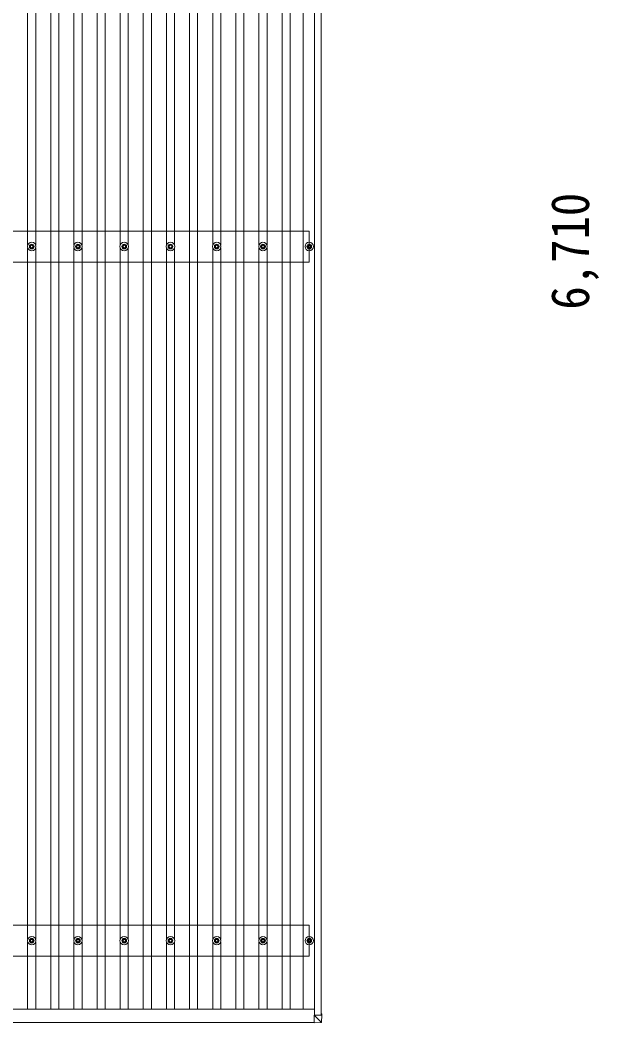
# Model space of a CAD drawing. Units: millimetres at full size, sheet at 1:50; details may follow other scales. Extents: x -14053 to 14053, y -9700 to 9700.
# Drawn here: x -5203 to -2700, y 1031 to 5366 of the extents above; entities that cross this region are included whole.
import ezdxf
from ezdxf.enums import TextEntityAlignment as Align

# ---------------------------------------------------------------- set-up
doc = ezdxf.new("R2010")
doc.units = ezdxf.units.MM
doc.header["$LTSCALE"] = 50
doc.layers.add('1-0', color=5, linetype='Continuous', lineweight=5)
doc.layers.add('1-6', color=6, linetype='Continuous', lineweight=9)
doc.styles.add('ＭＳ ゴシック', font='')
doc.styles.get('ＭＳ ゴシック').set_extended_font_data('MS Gothic')

msp = doc.modelspace()

# ---------------------------------------------------------------- linework, layer by layer
at = {"layer": '1-0', "color": 134, "lineweight": 9}
for p, q in [((-5070.01, 1090.41), (-5070.01, 7679.18)), ((-5035.01, 1090.41), (-5035.01, 7679.18)), ((-4870.01, 1090.41), (-4870.01, 7679.18)), ((-4835.01, 1090.41), (-4835.01, 7679.18)), ((-4670.01, 1090.41), (-4670.01, 7679.18)), ((-4635.01, 1090.41), (-4635.01, 7679.18)), ((-4470.01, 1090.41), (-4470.01, 7679.18)), ((-4435.01, 1090.41), (-4435.01, 7679.18)), ((-4270.01, 1090.41), (-4270.01, 7679.18)), ((-4235.01, 1090.41), (-4235.01, 7679.18)), ((-4070.01, 1090.41), (-4070.01, 7679.18)), ((-4035.01, 1090.41), (-4035.01, 7679.18)), ((-3979.01, 1090.41), (-3979.01, 7679.18)), ((-5170.01, 4392.17), (-5170.01, 7381.82)), ((-5135.01, 4392.17), (-5135.01, 7381.82)), ((-4970.01, 4392.17), (-4970.01, 7381.82)), ((-4935.01, 4392.17), (-4935.01, 7381.82)), ((-4770.01, 4392.17), (-4770.01, 7381.82)), ((-4735.01, 4392.17), (-4735.01, 7381.82)), ((-4570.01, 4392.17), (-4570.01, 7381.82)), ((-4535.01, 4392.17), (-4535.01, 7381.82)), ((-4370.01, 4392.17), (-4370.01, 7381.82)), ((-4335.01, 4392.17), (-4335.01, 7381.82)), ((-4170.01, 4392.17), (-4170.01, 7381.82)), ((-4135.01, 4392.17), (-4135.01, 7381.82)), ((-5170.01, 1392.17), (-5170.01, 4381.82)), ((-5135.01, 1392.17), (-5135.01, 4381.82)), ((-4970.01, 1392.17), (-4970.01, 4381.82)), ((-4935.01, 1392.17), (-4935.01, 4381.82)), ((-4770.01, 1392.17), (-4770.01, 4381.82)), ((-4735.01, 1392.17), (-4735.01, 4381.82)), ((-4570.01, 1392.17), (-4570.01, 4381.82)), ((-4535.01, 1392.17), (-4535.01, 4381.82)), ((-4370.01, 1392.17), (-4370.01, 4381.82)), ((-4335.01, 1392.17), (-4335.01, 4381.82)), ((-4170.01, 1392.17), (-4170.01, 4381.82)), ((-4135.01, 1392.17), (-4135.01, 4381.82)), ((-5170.01, 1090.41), (-5170.01, 1381.82)), ((-5135.01, 1090.41), (-5135.01, 1381.82)), ((-4970.01, 1090.41), (-4970.01, 1381.82)), ((-4935.01, 1090.41), (-4935.01, 1381.82)), ((-4770.01, 1090.41), (-4770.01, 1381.82)), ((-4735.01, 1090.41), (-4735.01, 1381.82)), ((-4570.01, 1090.41), (-4570.01, 1381.82)), ((-4535.01, 1090.41), (-4535.01, 1381.82)), ((-4370.01, 1090.41), (-4370.01, 1381.82)), ((-4335.01, 1090.41), (-4335.01, 1381.82)), ((-4170.01, 1090.41), (-4170.01, 1381.82)), ((-4135.01, 1090.41), (-4135.01, 1381.82))]:
    msp.add_line(p, q, dxfattribs=at)
at = {"layer": '1-0', "color": 2, "lineweight": 9}
for p, q in [((-3929.51, 1065.67), (-3929.51, 7705.73)), ((-3900.51, 1070.56), (-3900.51, 7705.78)), ((-3952.51, 4453.99), (-7552.51, 4453.99)), ((-3952.51, 4319.99), (-3952.51, 4453.99)), ((-3952.51, 4319.99), (-7552.51, 4319.99)), ((-3952.51, 1453.99), (-7552.51, 1453.99)), ((-3952.51, 1319.99), (-3952.51, 1453.99)), ((-3952.51, 1319.99), (-7552.51, 1319.99)), ((-7575.51, 1090.41), (-3929.51, 1090.41)), ((-7574.03, 1033.26), (-3931.81, 1033.26))]:
    msp.add_line(p, q, dxfattribs=at)
at = {"layer": '1-0'}
for p, q in [((-5162.51, 4388.74), (-5158.09, 4388.74)), ((-5162.51, 4385.24), (-5158.09, 4385.24)), ((-5154.26, 4396.99), (-5154.26, 4392.58)), ((-5154.26, 4381.41), (-5154.26, 4377)), ((-5150.76, 4396.99), (-5150.76, 4392.58)), ((-5150.76, 4381.41), (-5150.76, 4377)), ((-5146.93, 4388.74), (-5142.51, 4388.74)), ((-5146.93, 4385.24), (-5142.51, 4385.24)), ((-4962.51, 4388.74), (-4958.09, 4388.74)), ((-4962.51, 4385.24), (-4958.09, 4385.24)), ((-4954.26, 4396.99), (-4954.26, 4392.58)), ((-4954.26, 4381.41), (-4954.26, 4377)), ((-4950.76, 4396.99), (-4950.76, 4392.58)), ((-4950.76, 4381.41), (-4950.76, 4377)), ((-4946.93, 4388.74), (-4942.51, 4388.74)), ((-4946.93, 4385.24), (-4942.51, 4385.24)), ((-4762.51, 4388.74), (-4758.09, 4388.74)), ((-4762.51, 4385.24), (-4758.09, 4385.24)), ((-4754.26, 4396.99), (-4754.26, 4392.58)), ((-4754.26, 4381.41), (-4754.26, 4377)), ((-4750.76, 4396.99), (-4750.76, 4392.58)), ((-4750.76, 4381.41), (-4750.76, 4377)), ((-4746.93, 4388.74), (-4742.51, 4388.74)), ((-4746.93, 4385.24), (-4742.51, 4385.24)), ((-4562.51, 4388.74), (-4558.09, 4388.74)), ((-4562.51, 4385.24), (-4558.09, 4385.24)), ((-4554.26, 4396.99), (-4554.26, 4392.58)), ((-4554.26, 4381.41), (-4554.26, 4377)), ((-4550.76, 4396.99), (-4550.76, 4392.58)), ((-4550.76, 4381.41), (-4550.76, 4377)), ((-4546.93, 4388.74), (-4542.51, 4388.74)), ((-4546.93, 4385.24), (-4542.51, 4385.24)), ((-4362.51, 4388.74), (-4358.09, 4388.74)), ((-4362.51, 4385.24), (-4358.09, 4385.24)), ((-4354.26, 4396.99), (-4354.26, 4392.58)), ((-4354.26, 4381.41), (-4354.26, 4377)), ((-4350.76, 4396.99), (-4350.76, 4392.58)), ((-4350.76, 4381.41), (-4350.76, 4377)), ((-4346.93, 4388.74), (-4342.51, 4388.74)), ((-4346.93, 4385.24), (-4342.51, 4385.24)), ((-4162.51, 4388.74), (-4158.09, 4388.74)), ((-4162.51, 4385.24), (-4158.09, 4385.24)), ((-4154.26, 4396.99), (-4154.26, 4392.58)), ((-4154.26, 4381.41), (-4154.26, 4377)), ((-4150.76, 4396.99), (-4150.76, 4392.58)), ((-4150.76, 4381.41), (-4150.76, 4377)), ((-4146.93, 4388.74), (-4142.51, 4388.74)), ((-4146.93, 4385.24), (-4142.51, 4385.24)), ((-3962.51, 4388.74), (-3958.09, 4388.74)), ((-3962.51, 4385.24), (-3958.09, 4385.24)), ((-3954.26, 4396.99), (-3954.26, 4392.58)), ((-3954.26, 4381.41), (-3954.26, 4377)), ((-3950.76, 4396.99), (-3950.76, 4392.58)), ((-3950.76, 4381.41), (-3950.76, 4377)), ((-3946.93, 4388.74), (-3942.51, 4388.74)), ((-3946.93, 4385.24), (-3942.51, 4385.24)), ((-5162.51, 1388.74), (-5158.09, 1388.74)), ((-5154.26, 1396.99), (-5154.26, 1392.58)), ((-5150.76, 1396.99), (-5150.76, 1392.58)), ((-5146.93, 1388.74), (-5142.51, 1388.74)), ((-4962.51, 1388.74), (-4958.09, 1388.74)), ((-4954.26, 1396.99), (-4954.26, 1392.58)), ((-4950.76, 1396.99), (-4950.76, 1392.58)), ((-4946.93, 1388.74), (-4942.51, 1388.74)), ((-4762.51, 1388.74), (-4758.09, 1388.74)), ((-4754.26, 1396.99), (-4754.26, 1392.58)), ((-4750.76, 1396.99), (-4750.76, 1392.58)), ((-4746.93, 1388.74), (-4742.51, 1388.74)), ((-4562.51, 1388.74), (-4558.09, 1388.74)), ((-4554.26, 1396.99), (-4554.26, 1392.58)), ((-4550.76, 1396.99), (-4550.76, 1392.58)), ((-4546.93, 1388.74), (-4542.51, 1388.74)), ((-4362.51, 1388.74), (-4358.09, 1388.74)), ((-4354.26, 1396.99), (-4354.26, 1392.58)), ((-4350.76, 1396.99), (-4350.76, 1392.58)), ((-4346.93, 1388.74), (-4342.51, 1388.74)), ((-4162.51, 1388.74), (-4158.09, 1388.74)), ((-4154.26, 1396.99), (-4154.26, 1392.58)), ((-4150.76, 1396.99), (-4150.76, 1392.58)), ((-4146.93, 1388.74), (-4142.51, 1388.74)), ((-3962.51, 1388.74), (-3958.09, 1388.74)), ((-3954.26, 1396.99), (-3954.26, 1392.58)), ((-3950.76, 1396.99), (-3950.76, 1392.58)), ((-3946.93, 1388.74), (-3942.51, 1388.74)), ((-5162.51, 1385.24), (-5158.09, 1385.24)), ((-5154.26, 1381.41), (-5154.26, 1377)), ((-5150.76, 1381.41), (-5150.76, 1377)), ((-5146.93, 1385.24), (-5142.51, 1385.24)), ((-4962.51, 1385.24), (-4958.09, 1385.24)), ((-4954.26, 1381.41), (-4954.26, 1377)), ((-4950.76, 1381.41), (-4950.76, 1377)), ((-4946.93, 1385.24), (-4942.51, 1385.24)), ((-4762.51, 1385.24), (-4758.09, 1385.24)), ((-4754.26, 1381.41), (-4754.26, 1377)), ((-4750.76, 1381.41), (-4750.76, 1377)), ((-4746.93, 1385.24), (-4742.51, 1385.24)), ((-4562.51, 1385.24), (-4558.09, 1385.24)), ((-4554.26, 1381.41), (-4554.26, 1377)), ((-4550.76, 1381.41), (-4550.76, 1377)), ((-4546.93, 1385.24), (-4542.51, 1385.24)), ((-4362.51, 1385.24), (-4358.09, 1385.24)), ((-4354.26, 1381.41), (-4354.26, 1377)), ((-4350.76, 1381.41), (-4350.76, 1377)), ((-4346.93, 1385.24), (-4342.51, 1385.24)), ((-4162.51, 1385.24), (-4158.09, 1385.24)), ((-4154.26, 1381.41), (-4154.26, 1377)), ((-4150.76, 1381.41), (-4150.76, 1377)), ((-4146.93, 1385.24), (-4142.51, 1385.24)), ((-3962.51, 1385.24), (-3958.09, 1385.24)), ((-3954.26, 1381.41), (-3954.26, 1377)), ((-3950.76, 1381.41), (-3950.76, 1377)), ((-3946.93, 1385.24), (-3942.51, 1385.24))]:
    msp.add_line(p, q, dxfattribs=at)
at = {"layer": '1-0', "color": 6, "lineweight": 9}
for p, q in [((-3931.81, 1065.59), (-3931.81, 1065.67)), ((-3899.41, 1065.64), (-3931.81, 1065.59)), ((-3931.81, 1065.59), (-3901.37, 1035.22)), ((-3931.81, 1033.26), (-3931.81, 1065.59)), ((-3931.78, 1065.67), (-3900.48, 1065.72)), ((-3898.45, 1070.55), (-3900.81, 1070.56)), ((-3900.81, 1070.56), (-3900.81, 1065.72)), ((-3900.81, 1070.47), (-3900.48, 1070.47)), ((-3900.81, 1067.01), (-3900.13, 1067.01)), ((-3900.22, 1067.01), (-3900.01, 1070.46)), ((-3900.13, 1067.01), (-3900.13, 1066.96)), ((-3900.01, 1065.74), (-3900.01, 1070.46)), ((-3899.38, 1035.17), (-3897.51, 1065.71)), ((-3897.51, 1070.52), (-3897.51, 1065.71)), ((-3901.25, 1033.29), (-3931.81, 1031.43)), ((-3931.81, 1033.26), (-3931.81, 1031.43))]:
    msp.add_line(p, q, dxfattribs=at)
msp.add_lwpolyline([(-3900.21, 1065.73), (-3900.13, 1066.96), (-3900.81, 1066.96)], dxfattribs=at)
at = {"layer": '1-0'}
for centre, radius in [((-5152.51, 4386.99), 18.25), ((-5152.51, 4386.99), 10.15), ((-5152.51, 4386.99), 5.85), ((-5152.51, 4386.99), 5.25), ((-4952.51, 4386.99), 18.25), ((-4952.51, 4386.99), 10.15), ((-4952.51, 4386.99), 5.85), ((-4952.51, 4386.99), 5.25), ((-4752.51, 4386.99), 18.25), ((-4752.51, 4386.99), 10.15), ((-4752.51, 4386.99), 5.85), ((-4752.51, 4386.99), 5.25), ((-4552.51, 4386.99), 18.25), ((-4552.51, 4386.99), 10.15), ((-4552.51, 4386.99), 5.85), ((-4552.51, 4386.99), 5.25), ((-4352.51, 4386.99), 18.25), ((-4352.51, 4386.99), 10.15), ((-4352.51, 4386.99), 5.85), ((-4352.51, 4386.99), 5.25), ((-4152.51, 4386.99), 18.25), ((-4152.51, 4386.99), 10.15), ((-4152.51, 4386.99), 5.85), ((-4152.51, 4386.99), 5.25), ((-3952.51, 4386.99), 18.25), ((-3952.51, 4386.99), 10.15), ((-3952.51, 4386.99), 5.85), ((-3952.51, 4386.99), 5.25), ((-5152.51, 1386.99), 18.25), ((-5152.51, 1386.99), 10.15), ((-5152.51, 1386.99), 5.85), ((-5152.51, 1386.99), 5.25), ((-4952.51, 1386.99), 18.25), ((-4952.51, 1386.99), 10.15), ((-4952.51, 1386.99), 5.85), ((-4952.51, 1386.99), 5.25), ((-4752.51, 1386.99), 18.25), ((-4752.51, 1386.99), 10.15), ((-4752.51, 1386.99), 5.85), ((-4752.51, 1386.99), 5.25), ((-4552.51, 1386.99), 18.25), ((-4552.51, 1386.99), 10.15), ((-4552.51, 1386.99), 5.85), ((-4552.51, 1386.99), 5.25), ((-4352.51, 1386.99), 18.25), ((-4352.51, 1386.99), 10.15), ((-4352.51, 1386.99), 5.85), ((-4352.51, 1386.99), 5.25), ((-4152.51, 1386.99), 18.25), ((-4152.51, 1386.99), 10.15), ((-4152.51, 1386.99), 5.85), ((-4152.51, 1386.99), 5.25), ((-3952.51, 1386.99), 18.25), ((-3952.51, 1386.99), 10.15), ((-3952.51, 1386.99), 5.85), ((-3952.51, 1386.99), 5.25)]:
    msp.add_circle(centre, radius, dxfattribs=at)
at = {"layer": '1-0', "color": 6, "lineweight": 9}
msp.add_arc((-3901.37, 1035.29), 2, 273.49196, 356.49194, dxfattribs=at)
for centre, major_axis, ratio, start_param, end_param in [((-3931.81, 1065.69), (0.707, 0.001), 0.023584, 4.7123684, 4.7493839), ((-3900.51, 1070.46), (0.501, 0), 0.033322, 6.2831814, 7.7879995), ((-3900.51, 1065.74), (0.501, 0), 0.033268, 4.7646509, 6.2831851), ((-3899.51, 1065.71), (2, 0), 0.033268, 4.7646509, 6.2831851), ((-3898.51, 1070.52), (1, 0), 0.033322, 6.2831814, 7.7879995), ((-3899.17, 1071.22), (2.1, 36.05), 0.055302, 3.0925362, 3.1416033), ((-3901.37, 1035.29), (2, -0.12), 0.057795, 4.76669, 6.2852242)]:
    msp.add_ellipse(centre, major_axis=major_axis, ratio=ratio, start_param=start_param, end_param=end_param, dxfattribs=at)

# ---------------------------------------------------------------- texts
at = {"layer": '1-6', "color": 7, "style": 'ＭＳ ゴシック', "width": 0.9}
msp.add_text('6,710', height=165, rotation=90, dxfattribs=at).set_placement((-2693.15, 4114.1), align=Align.BOTTOM_LEFT)

doc.saveas('drawing.dxf')
